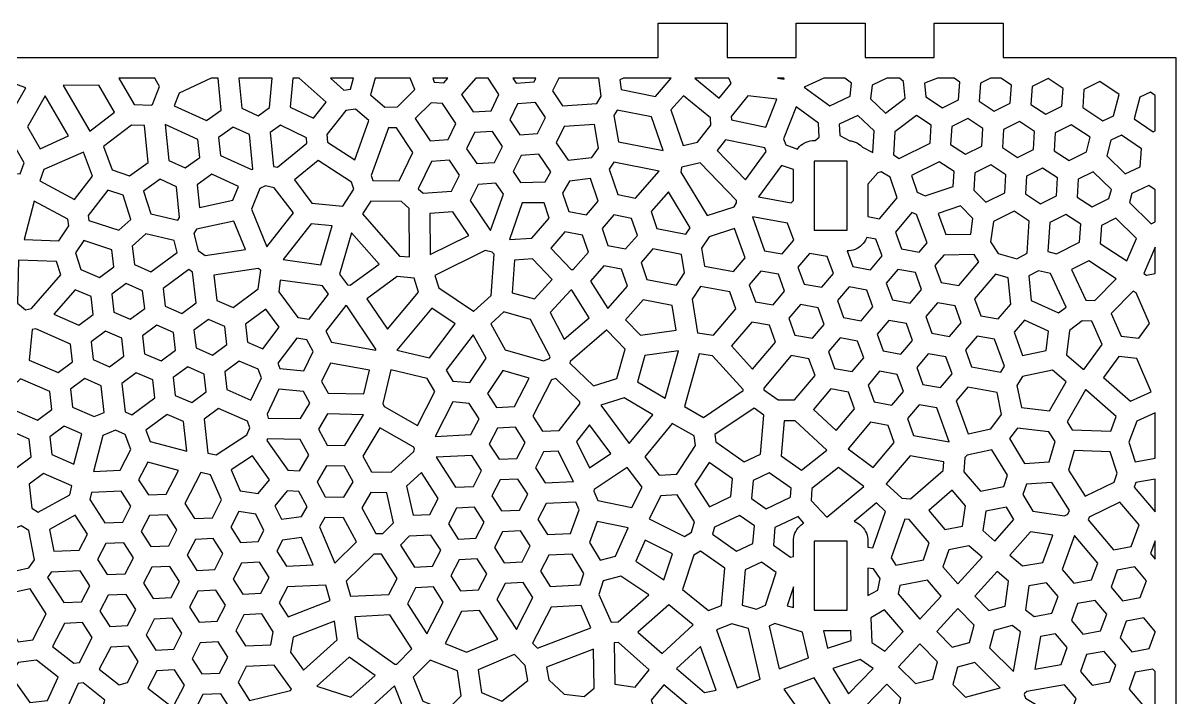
# Model space of a CAD drawing. Header units: millimetres. Extents: x -28 to 624, y -200 to 200.
# Drawn here: x 456.6 to 623.6, y -97.7 to 0 of the extents above; entities that cross this region are included whole.
import ezdxf

# ---------------------------------------------------------------- set-up
doc = ezdxf.new("R2010")
doc.units = ezdxf.units.MM
doc.layers.add('default', color=7, linetype='Continuous')

msp = doc.modelspace()

# ---------------------------------------------------------------- linework, layer by layer
at = {"layer": 'default'}
for points in [[(453.84, -5), (459.63, -5), (462.65, -5), (468.18, -5), (477.43, -5), (482.64, -5), (498.35, -5), (505.33, -5), (508.44, -5), (511.43, -5), (514.68, -5), (520.84, -5), (525.55, -5), (531.68, -5), (541.52, -5), (542.99, -5), (548.57, -5), (548.57, 0), (558.57, 0), (558.57, -5), (560.74, -5), (565.84, -5), (568.57, -5), (568.57, 0), (578.57, 0), (578.57, -5), (581.09, -5), (584.63, -5), (588.5, -5), (588.57, -5), (588.57, 0), (598.57, 0), (598.57, -5), (599.24, -5), (603.75, -5), (606.75, -5), (611.26, -5), (614.27, -5), (619.33, -5), (622.43, -5), (623.57, -5), (623.57, -8.91), (623.57, -17.5), (623.57, -22.48), (623.57, -31.45), (623.57, -35.67), (623.57, -38.73), (623.57, -42.41), (623.57, -45.43), (623.57, -50.97), (623.57, -57.05), (623.57, -59.7), (623.57, -66.33), (623.57, -69.53), (623.57, -74.18), (623.57, -78.45), (623.57, -81.5), (623.57, -86.07), (623.57, -89.11), (623.57, -92.8), (623.57, -99.77)], [(453.13, -8), (451.71, -8), (450.77, -8.45), (452.37, -13.54), (454.64, -13.54), (457.03, -9.37), (453.13, -8)], [(475.71, -8), (470.5, -8), (472.71, -11.8), (475.17, -11.89), (475.36, -11.77), (476.39, -9.18), (475.71, -8)], [(484.86, -8), (483.88, -8), (479.23, -10.17), (478.5, -12), (483.19, -14.13), (485.31, -12.62), (484.86, -8)], [(487.87, -8), (488.29, -12.33), (490.66, -13.41), (492.29, -12.24), (492.67, -8), (487.87, -8)], [(495.68, -8), (495.31, -12.16), (498.67, -13.76), (500.52, -11.46), (496.6, -8), (495.68, -8)], [(503.06, -9.7), (504.06, -9.55), (504.49, -8), (501.13, -8), (503.06, -9.7)], [(512.68, -8), (507.61, -8), (506.95, -10.39), (509.01, -12.17), (510.86, -12.15), (513.37, -9.64), (512.68, -8)], [(516.17, -8.56), (517.57, -8.65), (518.15, -8), (515.94, -8), (516.17, -8.56)], [(523.95, -8), (522.18, -8), (520.09, -10.33), (521.8, -12.87), (524.39, -12.7), (525.54, -10.36), (523.95, -8)], [(528.03, -8.69), (530.62, -8.51), (530.87, -8), (527.56, -8), (528.03, -8.69)], [(539.99, -8), (534.21, -8), (533.31, -9.83), (534.76, -11.99), (539.71, -11.66), (540.33, -10.6), (539.99, -8)], [(543.58, -8), (543.05, -8.22), (543.23, -9.64), (548.19, -10.61), (550.46, -8), (543.58, -8)], [(557.44, -10.89), (559.18, -8.74), (558.83, -8), (553.89, -8), (557.44, -10.89)], [(566.8, -8), (565.85, -8), (566.83, -8.11), (566.8, -8)], [(575.63, -8), (572.6, -8), (569.73, -9.29), (573.43, -11.96), (576.38, -10.57), (576.58, -8.68), (575.63, -8)], [(584.14, -8.47), (583.56, -8), (581.73, -8), (579.56, -8.98), (579.36, -10.99), (581.5, -13.03), (584.37, -10.86), (584.14, -8.47)], [(592.26, -8.54), (591.45, -8), (589.05, -8), (587.17, -8.71), (587.37, -10.7), (589.78, -12.29), (592.1, -11.13), (592.26, -8.54)], [(599.75, -9), (598.24, -8), (596.7, -8), (595.25, -8.72), (595.09, -11.31), (597.26, -12.75), (599.59, -11.59), (599.75, -9)], [(602.74, -9.18), (602.58, -11.77), (604.75, -13.21), (607.07, -12.05), (607.23, -9.45), (605.06, -8.02), (602.74, -9.18)], [(469.87, -12.88), (467.61, -9), (462.42, -9.02), (466.27, -15.65), (469.87, -12.88)], [(612.55, -8.48), (610.23, -9.64), (610.07, -12.23), (612.99, -14.16), (614.55, -13.44), (615.35, -10.33), (612.55, -8.48)], [(620.57, -15.61), (620.57, -10.48), (619.88, -10), (618.35, -10.73), (617.54, -13.86), (620.28, -15.75), (620.57, -15.61)], [(459.82, -10.52), (457.24, -15.03), (459.08, -18.19), (463.21, -16.35), (459.82, -10.52)], [(517.36, -11.64), (515.72, -11.53), (513.42, -13.84), (515.57, -17.05), (518.17, -16.88), (519.31, -14.54), (517.36, -11.64)], [(530.82, -11.51), (528.23, -11.68), (527.09, -14.02), (528.54, -16.17), (531.13, -16), (532.27, -13.66), (530.82, -11.51)], [(552.24, -10.52), (550.45, -12.58), (552.21, -17.72), (554.31, -17.23), (556.2, -14.77), (556.18, -13.73), (552.24, -10.52)], [(561.58, -10.53), (559.18, -13.52), (559.19, -14.03), (564.19, -15.05), (565.78, -11.01), (561.58, -10.53)], [(503.38, -12.68), (500.63, -16.12), (500.7, -17.22), (504.65, -19.78), (506.7, -14.13), (504.78, -12.48), (503.38, -12.68)], [(542.64, -12.59), (542.18, -13.38), (542.83, -17.21), (549.3, -18.47), (547.61, -13.56), (542.64, -12.59)], [(568.56, -12.15), (566.74, -16.77), (567.07, -17.63), (568.75, -18.24), (568.86, -18.1), (569.05, -17.88), (569.27, -17.68), (569.51, -17.51), (569.76, -17.35), (570.03, -17.23), (570.3, -17.13), (570.59, -17.06), (570.88, -17.01), (571.17, -17), (571.33, -17), (571.9, -16.53), (571.8, -14.48), (568.56, -12.15)], [(468.29, -17.88), (469.54, -21.26), (472.05, -22.1), (474.74, -20.17), (474.22, -14.85), (472.31, -14.78), (468.29, -17.88)], [(481.95, -16.86), (477.22, -14.71), (477.72, -19.88), (480.09, -20.96), (482.2, -19.45), (481.95, -16.86)], [(493.88, -14.8), (492.4, -15.85), (492.88, -20.75), (493.45, -20.87), (497.7, -17.39), (497.65, -16.6), (493.88, -14.8)], [(539.35, -14.69), (534.96, -14.98), (533.82, -17.32), (535.54, -19.87), (538.98, -19.47), (539.94, -18.12), (539.35, -14.69)], [(577.5, -13.36), (574.81, -14.62), (574.89, -16.28), (576.34, -17.03), (576.56, -17.06), (576.85, -17.13), (577.12, -17.23), (577.39, -17.35), (577.64, -17.51), (577.88, -17.68), (578.1, -17.88), (578.18, -17.97), (579.69, -18.74), (579.85, -15.61), (577.5, -13.36)], [(586, -13.39), (582.85, -15.77), (582.67, -19.09), (583.51, -19.6), (587.96, -17.38), (588.12, -14.79), (586, -13.39)], [(591.11, -14.97), (590.95, -17.57), (593.12, -19), (595.45, -17.84), (595.61, -15.25), (593.44, -13.82), (591.11, -14.97)], [(598.6, -15.43), (598.44, -18.03), (600.61, -19.46), (602.93, -18.3), (603.09, -15.71), (600.92, -14.27), (598.6, -15.43)], [(608.41, -14.73), (606.09, -15.89), (605.93, -18.49), (608.09, -19.92), (610.61, -18.66), (611.14, -16.54), (608.41, -14.73)], [(449.47, -19.11), (449.48, -20.35), (450.26, -21.25), (456.19, -21.85), (456.8, -20.25), (454.64, -16.54), (451.92, -16.55), (449.47, -19.11)], [(487.05, -15.06), (484.94, -16.57), (485.19, -19.16), (489.72, -21.22), (489.9, -21.13), (489.42, -16.14), (487.05, -15.06)], [(507.01, -22.08), (507.26, -22.79), (511.07, -22.83), (513.08, -18.73), (510.69, -15.15), (509.52, -15.16), (507.01, -22.08)], [(522, -15.86), (520.86, -18.2), (522.31, -20.35), (524.9, -20.18), (526.04, -17.85), (524.6, -15.69), (522, -15.86)], [(615.68, -16.22), (614.14, -16.94), (613.56, -19.23), (616.21, -21.83), (618.37, -20.81), (618.58, -18.22), (615.68, -16.22)], [(558.33, -16.92), (557.15, -18.46), (561.23, -22.7), (564.23, -18.58), (564.03, -18.08), (558.33, -16.92)], [(459.64, -21.22), (459.03, -22.82), (464.05, -25.53), (466.68, -22.19), (465.38, -18.67), (459.64, -21.22)], [(499.35, -19.92), (495.92, -22.72), (498.45, -26.06), (502.94, -26.52), (504.52, -24.07), (504.17, -23.04), (499.35, -19.92)], [(518.37, -19.87), (515.78, -20.05), (513.85, -23.99), (514.57, -24.64), (518.67, -24.36), (519.82, -22.03), (518.37, -19.87)], [(531.33, -18.99), (528.74, -19.17), (527.59, -21.5), (528.64, -23.06), (532.24, -23.01), (533.05, -21.55), (531.33, -18.99)], [(571.17, -20), (571.17, -30), (575.97, -30), (575.97, -20), (571.17, -20)], [(542.19, -20.14), (541.48, -21.13), (542.76, -24.84), (545.31, -25.33), (548.72, -21.42), (542.19, -20.14)], [(551.95, -20.91), (551.86, -21.57), (555.69, -27.88), (559.59, -26.6), (559.96, -26.02), (559.93, -25.69), (554.68, -20.22), (552.02, -20.84), (551.95, -20.91)], [(568.17, -21.22), (566.47, -20.6), (563.13, -25.18), (567.87, -26.03), (568.17, -25.68), (568.17, -21.22)], [(580.38, -21.67), (578.97, -23.34), (578.97, -28.02), (580.66, -28.33), (583.22, -25.29), (582.2, -22.31), (580.9, -21.53), (580.38, -21.67)], [(585.29, -22.07), (586.12, -24.5), (587.26, -25.02), (591.33, -23.65), (591.47, -21.5), (589.3, -20.07), (585.29, -22.07)], [(596.78, -20.53), (594.46, -21.69), (594.31, -24.17), (596.05, -25.92), (598.79, -24.56), (598.95, -21.96), (596.78, -20.53)], [(604.27, -20.99), (601.95, -22.15), (601.79, -24.74), (603.95, -26.17), (606.28, -25.01), (606.44, -22.42), (604.27, -20.99)], [(611.61, -21.52), (609.43, -22.6), (609.27, -25.2), (611.44, -26.63), (613.88, -25.41), (614.23, -24.1), (611.61, -21.52)], [(476.48, -22.61), (474.07, -24.34), (475.14, -27.63), (479.05, -28.53), (479.28, -28.16), (478.85, -23.69), (476.48, -22.61)], [(487.81, -23.65), (483.95, -21.89), (481.83, -23.4), (482.15, -26.7), (486.98, -25.63), (487.81, -23.65)], [(522.51, -23.35), (521.37, -25.68), (524.27, -30), (524.32, -30.01), (526.18, -24.78), (525.1, -23.17), (522.51, -23.35)], [(534.76, -24.64), (535.66, -27.27), (538.21, -27.77), (539.92, -25.81), (538.79, -22.51), (535.74, -22.87), (534.76, -24.64)], [(466.03, -27.86), (466.14, -28.57), (470.51, -29.99), (472.25, -28.43), (471.11, -24.94), (468.91, -24.21), (466.03, -27.86)], [(491.71, -23.57), (490.93, -23.97), (489.69, -26.93), (491.92, -32.41), (495.76, -27.47), (493, -23.84), (491.71, -23.57)], [(550.08, -24.42), (547.57, -27.3), (548.41, -29.76), (552.61, -30.58), (553.25, -29.64), (550.08, -24.42)], [(620.57, -28.8), (620.57, -24.15), (619.66, -23.51), (617.17, -24.7), (616.83, -25.99), (619.99, -29.05), (620.57, -28.8)], [(463.08, -28.41), (458.21, -25.79), (456.78, -31.35), (461.8, -31.53), (463.23, -29.37), (463.08, -28.41)], [(505.79, -27.64), (511.12, -33.73), (512.59, -33.86), (512.54, -26.85), (511.42, -25.83), (506.99, -25.79), (505.79, -27.64)], [(532.83, -28.24), (532.06, -26.01), (528.91, -26.05), (527.04, -31.34), (530.29, -31.15), (532.83, -28.24)], [(592.36, -26.47), (589.13, -27.55), (590.27, -30.6), (593.85, -30.54), (594.17, -28.28), (592.36, -26.47)], [(521.16, -30.75), (518.88, -27.35), (515.54, -27.58), (515.59, -33.52), (521.16, -30.75)], [(540.48, -29.74), (541.32, -32.2), (543.87, -32.69), (545.58, -30.74), (544.73, -28.28), (542.18, -27.78), (540.48, -29.74)], [(562.23, -28.07), (563.99, -32.96), (566.55, -33.42), (568.22, -31.43), (567.34, -28.99), (562.23, -28.07)], [(585.33, -27.44), (582.95, -30.26), (583.83, -32.7), (586.39, -33.16), (587.53, -31.82), (585.99, -27.74), (585.33, -27.44)], [(597.13, -28.73), (596.73, -31.67), (597.85, -33.38), (600.52, -34.14), (602.01, -33.33), (602.3, -28.67), (600.13, -27.24), (597.13, -28.73)], [(607.62, -27.7), (605.29, -28.86), (605.03, -33.09), (606.29, -33.39), (609.62, -31.73), (609.78, -29.13), (607.62, -27.7)], [(612.78, -29.32), (612.62, -31.91), (616.44, -34.44), (617.87, -31.17), (614.88, -28.27), (612.78, -29.32)], [(481.76, -29.85), (481.36, -30.49), (481.96, -32.92), (482.97, -33.65), (488.83, -32.78), (487.16, -28.66), (481.76, -29.85)], [(501.36, -29.37), (498.32, -29.06), (494.29, -34.25), (499.74, -35), (501.36, -29.37)], [(555.98, -30.94), (554.88, -32.59), (555.31, -35.21), (559.49, -35.96), (561.17, -33.98), (559.64, -29.74), (555.98, -30.94)], [(464.23, -33.29), (464.98, -35.68), (467.68, -36.86), (469.77, -35.31), (469.48, -32.81), (465.42, -31.49), (464.23, -33.29)], [(474.4, -30.53), (472.44, -32.29), (472.75, -34.97), (475.13, -36.01), (478.94, -33.2), (478.51, -31.48), (474.4, -30.53)], [(504.19, -30.37), (502.46, -36.37), (503.58, -37.9), (503.99, -37.96), (508.18, -34.92), (504.19, -30.37)], [(535.09, -30.21), (533.04, -32.57), (536, -35.66), (536.29, -35.68), (538.48, -33.17), (537.64, -30.71), (535.09, -30.21)], [(578.79, -31.04), (578.75, -31.15), (578.62, -31.41), (578.47, -31.67), (578.29, -31.9), (578.1, -32.12), (577.88, -32.32), (577.64, -32.49), (577.39, -32.65), (577.12, -32.77), (576.85, -32.87), (576.56, -32.94), (576.27, -32.99), (575.97, -33), (575.97, -33), (576.78, -35.25), (579.34, -35.71), (581.01, -33.72), (580.13, -31.28), (578.79, -31.04)], [(516.26, -36.54), (516.82, -38.34), (521.84, -41.72), (521.89, -41.72), (524.39, -39.44), (524.85, -33.46), (524.53, -33.15), (523.54, -32.91), (516.26, -36.54)], [(547.84, -32.71), (546.13, -34.67), (546.97, -37.12), (551.23, -37.96), (552.43, -36.16), (551.99, -33.52), (547.84, -32.71)], [(568.84, -35.35), (569.72, -37.79), (572.28, -38.25), (573.96, -36.27), (573.07, -33.82), (570.52, -33.36), (568.84, -35.35)], [(618.92, -36.24), (619.31, -36.48), (620.57, -36.24), (620.57, -32.47), (618.92, -36.24)], [(461.47, -34.52), (455.96, -34.33), (455.83, -40.57), (456.98, -41.51), (457.84, -41.35), (462.07, -36.44), (461.47, -34.52)], [(527.79, -34.31), (527.43, -39.04), (530.67, -39.95), (533.26, -37.14), (530.41, -34.15), (527.79, -34.31)], [(588.68, -35.1), (589.56, -37.54), (592.12, -38), (595.03, -34.55), (594.36, -33.53), (589.95, -33.6), (588.68, -35.1)], [(610.96, -34.41), (608.45, -35.67), (610.52, -40.12), (611.82, -40.19), (614.91, -37.02), (610.96, -34.41)], [(480.64, -35.67), (476.91, -38.42), (477.21, -41), (479.59, -42.04), (481.68, -40.5), (481.17, -36.05), (480.64, -35.67)], [(490.67, -35.55), (484.24, -36.5), (484.66, -40.16), (487.04, -41.19), (490.68, -38.5), (491.03, -35.8), (490.98, -35.72), (490.67, -35.55)], [(513.24, -36.93), (510.81, -36.71), (506.42, -39.91), (509.38, -44.3), (513.87, -38.95), (513.24, -36.93)], [(543.29, -35.64), (540.74, -35.14), (538.8, -37.37), (541.31, -41.34), (544.14, -38.1), (543.29, -35.64)], [(563.46, -35.91), (561.79, -37.9), (562.67, -40.34), (565.23, -40.8), (566.9, -38.81), (566.02, -36.37), (563.46, -35.91)], [(583.3, -35.66), (581.63, -37.64), (582.51, -40.09), (585.07, -40.54), (586.74, -38.56), (585.86, -36.12), (583.3, -35.66)], [(597.42, -36.37), (594.41, -39.93), (595.3, -42.38), (597.85, -42.84), (599.66, -40.69), (599.3, -36.91), (597.42, -36.37)], [(602.28, -36.59), (602.63, -40.17), (606.57, -41.94), (607.67, -41.11), (605.42, -36.27), (603.67, -35.85), (602.28, -36.59)], [(469.46, -39.27), (469.75, -41.85), (472.14, -42.89), (474.23, -41.34), (473.93, -38.76), (471.55, -37.72), (469.46, -39.27)], [(493.65, -38.92), (496.42, -42.62), (498.04, -42.86), (500.85, -39.25), (499.98, -38.06), (493.87, -37.22), (493.65, -38.92)], [(554.71, -38.15), (553.5, -39.96), (554.29, -44.84), (556.62, -45.18), (559.85, -41.36), (558.96, -38.91), (554.71, -38.15)], [(574.57, -40.19), (575.45, -42.63), (578.01, -43.09), (579.69, -41.1), (578.81, -38.66), (576.25, -38.2), (574.57, -40.19)], [(466.48, -39.61), (464.17, -38.6), (461.09, -42.17), (464.68, -43.73), (466.77, -42.19), (466.48, -39.61)], [(535.93, -38.66), (532.97, -41.89), (535, -45.79), (538.61, -42.67), (536.07, -38.67), (535.93, -38.66)], [(546.4, -40.07), (543.88, -42.96), (546.04, -45.21), (551.19, -44.47), (550.61, -40.89), (546.4, -40.07)], [(617.36, -38.8), (614.19, -42.04), (615.63, -45.31), (618.21, -45.6), (619.75, -43.5), (617.81, -39.08), (617.36, -38.8)], [(488.82, -43.61), (489.12, -46.19), (491.33, -47.15), (493.72, -44.01), (491.78, -41.42), (488.82, -43.61)], [(503.37, -40.9), (500.47, -44.63), (501.31, -46.2), (507.69, -47.35), (507.71, -47.2), (503.49, -40.92), (503.37, -40.9)], [(519.2, -43.55), (515.83, -41.28), (510.74, -47.35), (515.47, -48.47), (519.2, -43.55)], [(569.19, -40.75), (567.52, -42.73), (568.4, -45.18), (570.96, -45.64), (572.63, -43.65), (571.75, -41.21), (569.19, -40.75)], [(589.04, -40.49), (587.36, -42.48), (588.24, -44.92), (590.8, -45.38), (592.47, -43.4), (591.59, -40.95), (589.04, -40.49)], [(483.46, -42.91), (481.37, -44.45), (481.67, -47.03), (484.05, -48.07), (486.14, -46.53), (485.84, -43.95), (483.46, -42.91)], [(526.24, -41.82), (524.34, -43.55), (526.46, -47.3), (532.01, -48.88), (532.88, -48.56), (532.95, -48.34), (530.12, -42.92), (526.24, -41.82)], [(564.7, -43.75), (562.14, -43.29), (559.22, -46.75), (562.26, -50.12), (565.58, -46.19), (564.7, -43.75)], [(581.98, -43.04), (580.3, -45.02), (581.19, -47.47), (583.74, -47.93), (585.42, -45.94), (584.54, -43.5), (581.98, -43.04)], [(605.14, -44.59), (601.63, -43.01), (600.15, -44.77), (601.35, -48.12), (604.77, -47.4), (605.14, -44.59)], [(610.01, -43.09), (608.18, -44.49), (607.71, -48.03), (610.12, -50.1), (610.26, -50.09), (612.88, -46.52), (611.41, -43.17), (610.01, -43.09)], [(457.94, -44.39), (457.52, -48.79), (461.69, -50.61), (463.78, -49.07), (463.49, -46.48), (458.45, -44.29), (457.94, -44.39)], [(468.56, -44.6), (466.47, -46.15), (466.76, -48.73), (469.14, -49.76), (471.23, -48.22), (470.94, -45.64), (468.56, -44.6)], [(473.92, -45.3), (474.21, -47.88), (476.6, -48.92), (478.68, -47.37), (478.39, -44.79), (476.01, -43.75), (473.92, -45.3)], [(541.1, -44.48), (535.87, -49), (535.81, -49.25), (539.21, -52.54), (542.63, -51.46), (543.82, -47.22), (541.18, -44.48), (541.1, -44.48)], [(496.25, -45.63), (493.52, -49.24), (493.82, -50), (497.26, -50.33), (498.64, -47.57), (497.72, -45.85), (496.25, -45.63)], [(517.88, -50.25), (518.85, -51.85), (521.33, -52.06), (523.7, -48.51), (521.78, -45.12), (517.88, -50.25)], [(574.93, -45.58), (573.25, -47.57), (574.13, -50.01), (576.69, -50.47), (578.36, -48.49), (577.48, -46.04), (574.93, -45.58)], [(593.09, -47.32), (593.97, -49.76), (598.22, -50.52), (598.73, -49.69), (597.32, -45.79), (594.77, -45.33), (593.09, -47.32)], [(546.67, -48.15), (545.61, -51.94), (549.62, -54.31), (551.54, -47.45), (546.67, -48.15)], [(556.48, -48.19), (554.53, -47.9), (552.39, -55.52), (555.14, -57.09), (560.9, -53.22), (560.88, -53.07), (556.48, -48.19)], [(567.87, -48.13), (563.88, -52.86), (563.91, -53.1), (565.95, -54.57), (568.32, -54.57), (571.31, -51.03), (570.43, -48.59), (567.87, -48.13)], [(587.71, -47.88), (586.04, -49.86), (586.92, -52.31), (589.48, -52.76), (591.15, -50.78), (590.27, -48.34), (587.71, -47.88)], [(617.89, -48.58), (615.3, -48.29), (613.08, -51.33), (616.97, -54.75), (620, -53.4), (617.89, -48.58)], [(478.38, -51.33), (478.67, -53.91), (481.05, -54.95), (483.14, -53.4), (482.85, -50.82), (480.47, -49.79), (478.38, -51.33)], [(487.92, -48.94), (485.83, -50.48), (486.12, -53.07), (489.6, -54.58), (491.13, -51.36), (490.65, -50.13), (487.92, -48.94)], [(499.84, -51.88), (500.78, -53.6), (505.98, -53.7), (506.79, -50.24), (501.16, -49.22), (499.84, -51.88)], [(454.37, -53.3), (454.95, -55.85), (458.7, -57.49), (460.79, -55.94), (460.49, -53.36), (456.24, -51.51), (454.37, -53.3)], [(465.56, -51.48), (463.48, -53.02), (463.77, -55.6), (466.9, -56.97), (468.38, -56.37), (467.95, -52.51), (465.56, -51.48)], [(473.02, -50.63), (470.93, -52.18), (471.4, -56.3), (472.36, -56.71), (475.69, -54.25), (475.4, -51.67), (473.02, -50.63)], [(509.87, -50.22), (508.74, -55.09), (508.93, -55.52), (513.73, -58.26), (516.25, -53.35), (515.12, -51.47), (509.87, -50.22)], [(529.9, -51.4), (526.1, -50.32), (523.88, -53.64), (525.18, -55.66), (527.78, -55.53), (529.9, -51.4)], [(533.76, -51.44), (533.13, -51.67), (530.44, -56.9), (531.85, -59.08), (534.24, -58.97), (537.23, -55.13), (537.26, -54.82), (533.76, -51.44)], [(578.98, -52.41), (579.86, -54.85), (582.42, -55.31), (584.1, -53.32), (583.21, -50.88), (580.66, -50.42), (578.98, -52.41)], [(600.55, -52.46), (601.19, -55.67), (605.24, -56.16), (607.68, -51.95), (605.7, -50.26), (601.33, -51.19), (600.55, -52.46)], [(493.67, -53), (491.95, -56.63), (492.13, -57.18), (496.81, -57.27), (498.16, -55.05), (497.21, -53.34), (493.67, -53)], [(576.16, -53.43), (573.6, -52.97), (571.09, -55.95), (574.39, -59.01), (577.04, -55.87), (576.16, -53.43)], [(597.69, -53.47), (593.44, -52.71), (591.77, -54.7), (593.48, -59.45), (596.79, -58.74), (598.33, -56.67), (597.69, -53.47)], [(610.49, -53.08), (607.8, -57.72), (608.56, -58.88), (614.13, -59.09), (614.94, -56.95), (610.52, -53.08), (610.49, -53.08)], [(521.22, -55.06), (518.84, -54.86), (516.28, -59.85), (521.47, -59.59), (522.66, -57.28), (521.22, -55.06)], [(547.8, -56.72), (543.66, -54.28), (540.29, -55.34), (544.38, -60.87), (547.8, -56.72)], [(477.48, -56.66), (474.38, -58.95), (475.01, -60.57), (480.35, -62), (479.86, -57.7), (477.48, -56.66)], [(482.84, -57.36), (483.39, -62.25), (484.58, -62.53), (489.03, -59.63), (489.44, -58.61), (489.12, -57.64), (484.93, -55.82), (482.84, -57.36)], [(499.38, -58.82), (500.64, -61.1), (503.23, -61.15), (505.92, -56.7), (500.73, -56.6), (499.38, -58.82)], [(562.49, -55.77), (556.81, -59.58), (556.96, -60.65), (561.06, -63.51), (563.41, -62.41), (563.9, -56.79), (562.49, -55.77)], [(584.71, -57.24), (585.59, -59.69), (590.71, -60.61), (588.95, -55.72), (586.39, -55.26), (584.71, -57.24)], [(620.57, -56.43), (617.89, -57.63), (616.74, -60.67), (617.66, -63.51), (620.57, -63), (620.57, -56.43)], [(460.48, -59.9), (460.77, -62.48), (463.99, -63.88), (465.11, -59.46), (462.57, -58.35), (460.48, -59.9)], [(538.66, -58.18), (536.76, -60.6), (538.66, -64.38), (541.73, -62.33), (538.66, -58.18)], [(553.81, -59.78), (550.64, -57.98), (546.67, -62.81), (548.74, -65.47), (551.29, -65.32), (554, -61.15), (553.81, -59.78)], [(568.43, -57.57), (566.84, -57.57), (566.4, -62.67), (569.37, -64.74), (573.03, -61.85), (568.43, -57.57)], [(581.89, -58.26), (579.33, -57.8), (576.09, -61.65), (579.71, -64.33), (582.77, -60.71), (581.89, -58.26)], [(454.2, -58.8), (452.05, -62.02), (452.27, -62.87), (455.7, -64.36), (457.79, -62.82), (457.5, -60.24), (454.2, -58.8)], [(471.39, -59.56), (469.99, -58.96), (468.15, -59.7), (466.82, -64.93), (470.7, -64.75), (472.25, -61.74), (471.39, -59.56)], [(508.28, -58.6), (505.8, -62.7), (507.06, -64.98), (509.95, -65.03), (513.22, -62.02), (513.29, -61.62), (513.19, -61.4), (508.28, -58.6)], [(527.92, -58.53), (525.33, -58.65), (524.14, -60.96), (525.55, -63.15), (528.14, -63.02), (529.33, -60.71), (527.92, -58.53)], [(600.61, -58.63), (599.47, -60.17), (601.66, -63.75), (605.23, -63.52), (606.09, -60.59), (605.17, -59.18), (600.61, -58.63)], [(492.04, -60.18), (491.94, -60.43), (494.97, -64.74), (496.64, -64.82), (498.01, -62.55), (496.76, -60.27), (492.04, -60.18)], [(486.74, -64.7), (488.06, -67.74), (490.69, -68.12), (492.29, -66.14), (489.85, -62.68), (486.74, -64.7)], [(523.03, -64.77), (521.62, -62.59), (516.43, -62.85), (519.25, -67.21), (521.84, -67.09), (523.03, -64.77)], [(534.09, -61.98), (532, -62.08), (530.81, -64.39), (532.22, -66.57), (536.31, -66.37), (534.09, -61.98)], [(581.63, -66.71), (583.88, -68.81), (585.13, -68.89), (589.86, -64.76), (589.96, -63.52), (585.07, -62.64), (581.63, -66.71)], [(593.32, -62.56), (593.02, -62.9), (592.85, -64.98), (595.27, -67.78), (598.63, -67.11), (599.2, -65.48), (596.93, -61.77), (593.32, -62.56)], [(614.05, -62.09), (608.84, -61.89), (608, -64.72), (610.42, -68.51), (614.61, -66.45), (615.06, -65.19), (614.05, -62.09)], [(474.67, -63.59), (473.36, -66.13), (474.77, -68.31), (477.36, -68.19), (479.12, -64.78), (474.67, -63.59)], [(483.78, -65.43), (482.34, -65.09), (480.03, -69.56), (481.43, -71.75), (484.03, -71.63), (485.36, -69.05), (483.78, -65.43)], [(500.58, -64.1), (499.19, -66.4), (500.36, -68.59), (503.09, -68.65), (504.43, -66.42), (503.18, -64.15), (500.58, -64.1)], [(516.73, -68.84), (514.31, -65.09), (512.17, -67.06), (513.09, -71.27), (515.54, -71.15), (516.73, -68.84)], [(539.26, -67.75), (539.85, -69.11), (544.79, -70.13), (546.28, -67.18), (544.09, -64.37), (539.33, -67.54), (539.26, -67.75)], [(559.34, -65.97), (555.97, -63.62), (553.92, -66.77), (556.01, -70.02), (559.12, -68.56), (559.34, -65.97)], [(574.7, -64.36), (570.87, -67.38), (570.74, -69.1), (573.03, -71.55), (578.39, -67.09), (574.7, -64.36)], [(459.58, -65.23), (457.49, -66.78), (457.88, -70.24), (458.81, -70.79), (463.37, -68.28), (463.66, -67.01), (459.58, -65.23)], [(528.29, -66.02), (525.7, -66.14), (524.51, -68.46), (525.92, -70.64), (528.51, -70.51), (529.7, -68.2), (528.29, -66.02)], [(562.33, -66.23), (562.11, -68.82), (564.24, -70.31), (567.77, -68.65), (567.86, -67.35), (564.68, -65.13), (562.33, -66.23)], [(601.42, -68.25), (602.86, -70.68), (607.46, -71.35), (607.94, -71.08), (608.18, -70.56), (605.58, -66.51), (601.94, -66.74), (601.42, -68.25)], [(617.76, -66.53), (617.53, -67.21), (620.57, -70.75), (620.57, -66.05), (617.76, -66.53)], [(470.84, -67.75), (466.52, -67.95), (466.29, -68.99), (468.46, -72.36), (471.05, -72.24), (472.24, -69.93), (470.84, -67.75)], [(496.54, -67.81), (494.85, -67.73), (493.09, -69.92), (494.05, -71.85), (496.92, -71.44), (497.74, -70.05), (496.54, -67.81)], [(507, -67.98), (505.66, -70.2), (507.69, -73.88), (508.73, -73.89), (510.26, -72.35), (509.31, -68.02), (507, -67.98)], [(551.34, -68.32), (548.99, -68.46), (547.31, -71.8), (552.41, -74.35), (553.44, -73.7), (553.84, -72.19), (551.34, -68.32)], [(593.12, -69.88), (591.16, -67.61), (587.77, -70.57), (590.13, -73.3), (592.68, -72.82), (593.12, -69.88)], [(519.39, -70.21), (518.21, -72.52), (519.62, -74.7), (522.21, -74.58), (523.4, -72.26), (521.99, -70.08), (519.39, -70.21)], [(536.69, -69.36), (532.37, -69.57), (531.18, -71.88), (532.59, -74.06), (535.91, -73.9), (537.17, -70.47), (536.69, -69.36)], [(580.2, -69.48), (576.97, -72.17), (577.12, -72.23), (577.39, -72.35), (577.64, -72.51), (577.88, -72.68), (578.1, -72.88), (578.29, -73.1), (578.47, -73.33), (578.62, -73.59), (578.75, -73.85), (578.85, -74.13), (578.92, -74.41), (578.96, -74.71), (578.97, -75), (578.97, -75.86), (579.68, -75.97), (581.51, -70.71), (580.2, -69.48)], [(596.03, -70.69), (595.61, -73.49), (597.35, -74.99), (600.08, -71.89), (599.02, -70.09), (596.03, -70.69)], [(615.44, -69.38), (611.02, -71.56), (610.86, -71.9), (614.53, -76.25), (617.09, -75.8), (618.23, -72.63), (615.44, -69.38)], [(465.93, -73.99), (464.18, -71.26), (460.46, -73.3), (461.09, -76.47), (464.74, -76.3), (465.93, -73.99)], [(477.51, -71.18), (474.91, -71.31), (473.72, -73.62), (475.12, -75.8), (477.72, -75.68), (478.91, -73.37), (477.51, -71.18)], [(487.86, -70.74), (486.69, -73), (488.1, -75.19), (490.69, -75.06), (491.51, -73.48), (490.32, -71.1), (487.86, -70.74)], [(503.03, -71.65), (500.31, -71.59), (499.53, -72.93), (501.78, -78.2), (504.93, -75.11), (503.03, -71.65)], [(560.39, -71.28), (556.73, -72.99), (556.46, -74.02), (559.94, -76.45), (562.3, -75.35), (562.52, -72.77), (560.39, -71.28)], [(565.51, -73.02), (565.29, -75.61), (567.76, -77.34), (568.17, -77.23), (568.17, -75), (568.19, -74.71), (568.23, -74.41), (568.3, -74.13), (568.4, -73.85), (568.53, -73.59), (568.68, -73.33), (568.86, -73.1), (569.05, -72.88), (569.27, -72.68), (569.51, -72.51), (569.71, -72.39), (568.85, -71.46), (565.51, -73.02)], [(457.44, -73.46), (456.34, -72.81), (453.01, -74.1), (454.1, -79.64), (457.45, -78.89), (458.27, -77.7), (457.44, -73.46)], [(544.24, -73.08), (539.74, -72.15), (538.63, -75.19), (540.19, -77.78), (542.39, -77.18), (544.24, -73.08)], [(584.94, -71.88), (584.29, -71.84), (582.35, -77.43), (583.03, -78.48), (587.01, -77.72), (587.86, -75.27), (584.94, -71.88)], [(484.17, -74.62), (481.58, -74.75), (480.38, -77.06), (481.79, -79.24), (484.38, -79.12), (485.57, -76.81), (484.17, -74.62)], [(494.17, -74.87), (493.36, -76.44), (494.76, -78.63), (498.62, -78.44), (496.92, -74.47), (494.17, -74.87)], [(515.69, -74.15), (512.55, -74.3), (511.27, -75.59), (513.31, -78.77), (515.91, -78.64), (517.1, -76.33), (515.69, -74.15)], [(528.66, -73.51), (526.07, -73.64), (524.88, -75.95), (526.29, -78.13), (528.88, -78), (530.07, -75.69), (528.66, -73.51)], [(550.67, -76.83), (546.73, -74.87), (545.36, -77.89), (549.43, -80.61), (550.67, -76.83)], [(571.17, -85), (575.97, -85), (575.97, -75), (571.17, -75), (571.17, -85)], [(605.73, -74.13), (602.52, -73.67), (599.54, -77.05), (601.37, -78.6), (604.3, -78.08), (605.73, -74.13)], [(612.24, -78.19), (608.89, -74.21), (607.12, -79.1), (608.8, -81.09), (611.35, -80.63), (612.24, -78.19)], [(620.57, -77.6), (620.57, -74.98), (619.91, -76.82), (620.57, -77.6)], [(468.6, -75.36), (467.41, -77.67), (468.81, -79.86), (471.41, -79.73), (472.6, -77.42), (471.19, -75.24), (468.6, -75.36)], [(554.7, -76.45), (553.75, -77.05), (552.13, -82), (555.87, -85.06), (557.76, -84.34), (558.23, -78.91), (554.7, -76.45)], [(590.7, -76.25), (589.84, -78.71), (592, -81.2), (595.49, -77.35), (593.58, -75.7), (590.7, -76.25)], [(490.84, -78.06), (488.24, -78.18), (487.05, -80.49), (488.45, -82.68), (491.05, -82.56), (492.24, -80.25), (490.84, -78.06)], [(508.53, -76.89), (507.41, -76.88), (503.43, -80.78), (504.04, -82.98), (509.61, -82.71), (510.79, -80.4), (508.53, -76.89)], [(522.36, -77.57), (519.76, -77.7), (518.58, -80.01), (519.99, -82.19), (522.58, -82.07), (523.77, -79.76), (522.36, -77.57)], [(532.74, -77.06), (531.55, -79.37), (532.96, -81.56), (537.29, -81.34), (537.84, -79.71), (536.15, -76.89), (532.74, -77.06)], [(561.21, -79.17), (560.77, -84.3), (562.82, -84.87), (564.15, -84.26), (565.7, -79.56), (563.57, -78.07), (561.21, -79.17)], [(464.88, -79.29), (460.68, -79.49), (460.15, -80.25), (462.5, -83.91), (465.1, -83.79), (466.29, -81.48), (464.88, -79.29)], [(477.86, -78.68), (475.27, -78.8), (474.07, -81.11), (475.48, -83.29), (478.07, -83.17), (479.26, -80.86), (477.86, -78.68)], [(543.21, -80.06), (540.65, -80.77), (539.99, -82.72), (541.78, -86.73), (542.8, -86.69), (547.26, -82.77), (543.21, -80.06)], [(579.8, -79.02), (578.97, -78.9), (578.97, -82.89), (580.38, -82.09), (580.73, -80.44), (579.8, -79.02)], [(599.34, -80.81), (597.68, -79.4), (594.43, -82.98), (596.48, -85.04), (598.84, -84.4), (599.34, -80.81)], [(617.62, -78.75), (615.06, -79.21), (614.17, -81.65), (615.85, -83.64), (618.41, -83.18), (619.29, -80.74), (617.62, -78.75)], [(494.91, -81.62), (493.72, -83.93), (495.03, -85.98), (501.09, -83.6), (500.47, -81.36), (494.91, -81.62)], [(516.06, -81.64), (513.46, -81.77), (512.27, -84.08), (515.09, -88.44), (517.46, -83.82), (516.06, -81.64)], [(526.44, -81.13), (525.25, -83.44), (528.07, -87.8), (530.44, -83.18), (529.03, -81), (526.44, -81.13)], [(568.17, -84.63), (568.17, -81.63), (567.28, -84.36), (568.17, -84.63)], [(583.58, -81.43), (583.33, -82.64), (586.5, -86.3), (589.56, -82.96), (587.58, -80.67), (583.58, -81.43)], [(602.28, -81.49), (601.79, -84.94), (603.06, -85.92), (605.62, -85.46), (606.5, -83.02), (604.83, -81.03), (602.28, -81.49)], [(453.68, -82.8), (453.64, -82.84), (453.4, -84.59), (455.92, -89.57), (458.03, -89.31), (459.98, -85.53), (457.66, -81.92), (453.68, -82.8)], [(468.96, -82.85), (467.76, -85.16), (469.17, -87.35), (471.76, -87.23), (472.95, -84.92), (471.55, -82.73), (468.96, -82.85)], [(484.53, -82.11), (481.93, -82.24), (480.74, -84.55), (482.14, -86.73), (484.74, -86.61), (485.93, -84.3), (484.53, -82.11)], [(522.73, -85.06), (520.13, -85.19), (517.74, -89.85), (520.86, -91.08), (525.39, -89.18), (522.73, -85.06)], [(537.43, -84.34), (533.11, -84.55), (530.41, -89.8), (531.13, -90.52), (538.86, -87.55), (537.43, -84.34)], [(553.66, -87.13), (550.13, -84.24), (545.66, -88.17), (549.19, -91.28), (553.66, -87.13)], [(581.38, -84.97), (579.4, -86.09), (579.54, -89.67), (581.4, -90.96), (584.07, -88.08), (581.38, -84.97)], [(594.36, -87.16), (591.97, -84.77), (588.93, -88.09), (591.18, -90.34), (593.69, -89.67), (594.36, -87.16)], [(611.88, -83.58), (609.32, -84.04), (608.44, -86.48), (610.11, -88.47), (612.67, -88.01), (613.55, -85.57), (611.88, -83.58)], [(465.24, -86.78), (462.64, -86.91), (460.9, -90.28), (463.99, -92.69), (464.78, -92.57), (466.64, -88.97), (465.24, -86.78)], [(478.22, -86.17), (475.62, -86.29), (474.43, -88.6), (475.83, -90.79), (478.43, -90.66), (479.62, -88.35), (478.22, -86.17)], [(491.19, -85.55), (488.6, -85.68), (487.41, -87.98), (488.81, -90.17), (492.49, -90), (492.85, -88.13), (491.19, -85.55)], [(501.72, -86.58), (495.75, -88.92), (495.34, -91.09), (497.21, -93.71), (502.12, -89.3), (501.72, -86.58)], [(505.11, -89.03), (510.46, -92.84), (510.74, -92.84), (512.93, -90.62), (509.75, -85.7), (504.66, -85.95), (505.11, -89.03)], [(619.72, -90.56), (620.57, -88.21), (620.57, -88.08), (618.93, -86.13), (616.38, -86.59), (615.49, -89.03), (617.17, -91.02), (619.72, -90.56)], [(561.68, -87.67), (559.24, -86.99), (557.03, -87.83), (560.05, -96.27), (563.37, -94.97), (561.68, -87.67)], [(565.48, -86.95), (564.68, -87.31), (566.11, -93.48), (570.36, -91.88), (569.5, -88.17), (565.48, -86.95)], [(576.27, -87.99), (575.97, -88), (572.54, -88), (573.12, -90.52), (576.52, -89.41), (576.47, -87.96), (576.27, -87.99)], [(599.86, -87.24), (597.26, -87.93), (596.58, -90.44), (600.03, -93.89), (601.04, -88.15), (599.86, -87.24)], [(607.82, -90.4), (606.15, -88.42), (603.97, -88.8), (603.14, -93.52), (606.94, -92.85), (607.82, -90.4)], [(482.29, -89.73), (481.1, -92.04), (482.5, -94.22), (485.09, -94.1), (486.29, -91.79), (484.88, -89.61), (482.29, -89.73)], [(542.85, -89.69), (542.21, -89.72), (542.32, -95.7), (545.25, -96.16), (547.31, -93.62), (542.85, -89.69)], [(589.06, -92.46), (586.49, -89.89), (583.42, -93.19), (585.87, -95.64), (588.38, -94.97), (589.06, -92.46)], [(471.91, -90.22), (469.31, -90.34), (467.66, -93.54), (470.52, -95.81), (471.73, -95.46), (473.31, -92.41), (471.91, -90.22)], [(507.59, -94.47), (503.83, -91.8), (499.15, -96), (504.08, -97.62), (507.59, -94.47)], [(527.76, -91.44), (522.53, -93.64), (523.01, -96.9), (525.95, -98.19), (529.73, -95.2), (529.35, -92.99), (527.83, -91.45), (527.76, -91.44)], [(532.75, -95.07), (534.97, -97.15), (537.86, -97.48), (539.33, -96.28), (539.22, -90.63), (532.43, -93.24), (532.75, -95.07)], [(554.71, -90.24), (551.26, -93.44), (555.32, -96.92), (556.98, -96.59), (554.71, -90.24)], [(610.64, -91.42), (609.76, -93.87), (611.43, -95.85), (613.99, -95.4), (614.87, -92.95), (613.2, -90.97), (610.64, -91.42)], [(458.57, -92.26), (455.93, -92.59), (454.76, -94.38), (457.6, -98.35), (460.18, -98.1), (461.72, -94.72), (458.57, -92.26)], [(488.95, -93.17), (487.76, -95.48), (489.43, -98.07), (495.37, -96.63), (495.48, -96.46), (495.48, -96.44), (493, -92.98), (488.95, -93.17)], [(515.56, -92.22), (513.12, -94.7), (514.49, -98.19), (517.93, -99.55), (520.06, -97.42), (519.52, -93.78), (515.56, -92.22)], [(577.83, -92.14), (573.88, -93.43), (576.14, -97.12), (579.72, -93.44), (577.83, -92.14)], [(594.46, -92.56), (591.95, -93.24), (591.28, -95.74), (593.12, -97.58), (598.14, -96.24), (594.46, -92.56)], [(478.57, -93.66), (475.98, -93.78), (474.68, -96.3), (478.06, -98.88), (478.46, -98.79), (479.98, -95.85), (478.57, -93.66)], [(571.18, -94.78), (566.77, -96.43), (569.96, -100.94), (570.8, -101.09), (573.51, -98.58), (571.18, -94.78)], [(620.29, -100.03), (620.57, -99.24), (620.57, -93.9), (620.25, -93.52), (617.69, -93.97), (616.81, -96.42), (619.87, -100.05), (620.29, -100.03)], [(464.6, -95.63), (462.91, -99.34), (465.55, -103.03), (467.27, -102.09), (468.47, -98.01), (465.34, -95.53), (464.6, -95.63)], [(510.4, -95.98), (506.09, -99.85), (506.62, -102.39), (509.54, -103.34), (511.69, -99.25), (510.4, -95.98)], [(549.4, -95.8), (547.58, -98.05), (548.51, -100.48), (551.08, -100.88), (552.82, -98.73), (549.4, -95.8)], [(583.75, -97.76), (581.7, -95.71), (578.56, -98.93), (580.57, -100.94), (583.08, -100.27), (583.75, -97.76)], [(601.63, -97.08), (601.6, -97.19), (601.79, -97.72), (607.36, -101.05), (608.08, -100.72), (609.14, -97.79), (607.46, -95.8), (601.96, -96.78), (601.63, -97.08)], [(485.24, -97.1), (482.64, -97.22), (481.34, -99.75), (484.13, -102.22), (486.3, -101.62), (487.05, -99.92), (485.24, -97.1)]]:
    msp.add_lwpolyline(points, dxfattribs=at)

doc.saveas('drawing.dxf')
